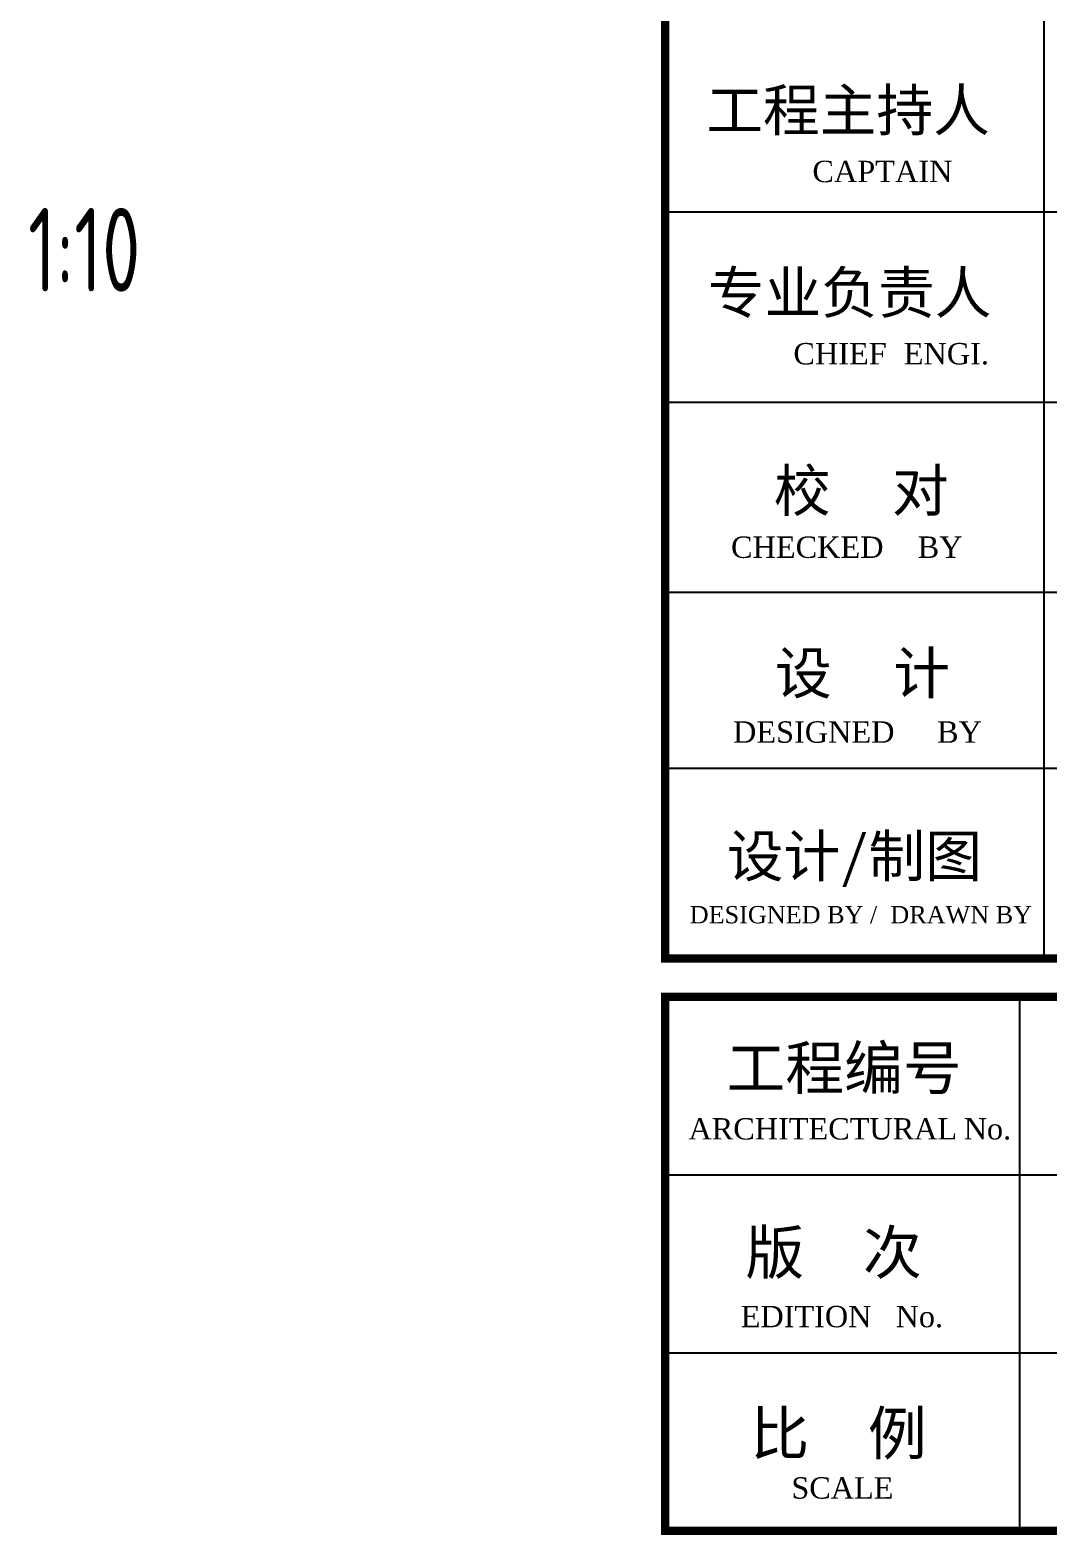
# Model space of a CAD drawing. Extents: x -3102990 to -851544, y -5293060 to -2540151.
# Drawn here: x -1375145 to -1370883, y -2668801 to -2662502 of the extents above; entities that cross this region are included whole.
import ezdxf

# ---------------------------------------------------------------- set-up
doc = ezdxf.new("R2010")
doc.units = 0
doc.header["$LTSCALE"] = 1000
doc.layers.get('0').update_dxf_attribs({"linetype": 'CONTINUOUS'})
for name, color, linetype in [('PUB_TEXT', 7, 'CONTINUOUS'), ('PUB_TITLE', 4, 'CONTINUOUS'), ('TEXT', 7, 'CONTINUOUS')]:
    doc.layers.add(name, color=color, linetype=linetype)
doc.styles.add('GHF', font='times.ttf')
doc.styles.add('STYLE1', font='simhei.ttf', dxfattribs={"width": 0.8})
doc.styles.add('TSSD_Rein', font='Tssdeng.shx', dxfattribs={"width": 0.75, "bigfont": 'hztxt.shx'})

# ---------------------------------------------------------------- blocks, each defined once
blk = doc.blocks.new('A$C18BE6784')
at = {"layer": 'PUB_TITLE', "color": 4}
for p, q in [((84464.5, 12881.9), (84464.5, 6514.4)), ((82878.9, 9639.3), (88110.9, 9639.3)), ((82878.9, 8843.4), (88110.9, 8843.4)), ((82878.9, 8047.5), (88110.9, 8047.5)), ((82878.9, 7310.3), (88110.9, 7310.3)), ((82878.9, 6353.3), (88100, 6353.3)), ((82878.9, 6353.3), (88100, 6353.3)), ((84362, 6353.3), (84362, 4119.3)), ((82878.9, 5608.6), (88100, 5608.6)), ((82878.9, 4864), (88100, 4864))]:
    blk.add_line(p, q, dxfattribs=at)
for points, const_width in [([(82878.9, 6514.4), (88110.9, 6514.4), (88110.9, 12881.9), (82878.9, 12881.9)], 35.2), ([(82878.9, 6353.3), (88100, 6353.3), (88100, 4119.3), (82878.9, 4119.3)], 35.1)]:
    blk.add_lwpolyline(points, close=True, dxfattribs=dict(at, const_width=const_width))
at = {"layer": 'PUB_TEXT'}
for s, height, style, p in [('工程主持人', 174.12, 'STYLE1', (83050.6, 9978.1)), ('CAPTAIN', 89.55, 'GHF', (83495, 9763.8)), ('专业负责人', 174.12, 'STYLE1', (83056.9, 9214.5)), ('CHIEF', 89.55, 'GHF', (83415.4, 9000.9)), ('ENGI.', 89.55, 'GHF', (83877.6, 9000.9)), ('校', 174.1, 'STYLE1', (83333.1, 8385.8)), ('对', 174.1, 'STYLE1', (83828.4, 8385.8)), ('CHECKED', 89.55, 'GHF', (83154.2, 8191.1)), ('BY', 89.55, 'GHF', (83935.6, 8191.1)), ('设', 174.1, 'STYLE1', (83338.4, 7622.2)), ('计', 174.1, 'STYLE1', (83833.7, 7622.2)), ('DESIGNED', 89.55, 'GHF', (83162.5, 7417.4)), ('BY', 89.55, 'GHF', (84016.9, 7417.4)), ('设计/制图', 174.12, 'STYLE1', (83136.4, 6856.3)), ('工程编号', 180.53, 'STYLE1', (83135.3, 5966.1)), ('ARCHITECTURAL', 89.363, 'GHF', (82976.2, 5756.8)), ('No.', 89.36, 'GHF', (84128.4, 5756.8)), ('版  次', 180.53, 'STYLE1', (83214.7, 5194)), ('EDITION', 89.36, 'GHF', (83195, 4971)), ('No.', 89.36, 'GHF', (83843.4, 4971)), ('比  例', 180.53, 'STYLE1', (83235.4, 4436.8)), ('SCALE', 89.36, 'GHF', (83406.8, 4253.7))]:
    blk.add_text(s, height=height, dxfattribs=dict(at, style=style)).set_placement(p)
at = {"layer": 'PUB_TEXT', "insert": (82981.4, 6734), "char_height": 72.535, "width": 2286.63, "attachment_point": 1, "style": 'GHF'}
blk.add_mtext('DESIGNED BY /  DRAWN BY', dxfattribs=at)

msp = doc.modelspace()

# ---------------------------------------------------------------- block references
at = {"ltscale": 1.5}
msp.add_blockref('A$C18BE6784', (-1455363.94, -2672902.4), dxfattribs=at)

# ---------------------------------------------------------------- texts
at = {"layer": 'TEXT', "lineweight": 9, "style": 'TSSD_Rein', "width": 0.7}
msp.add_text('1:10', height=350, dxfattribs=at).set_placement((-1375152.97, -2663596.65, 288))

doc.saveas('drawing.dxf')
